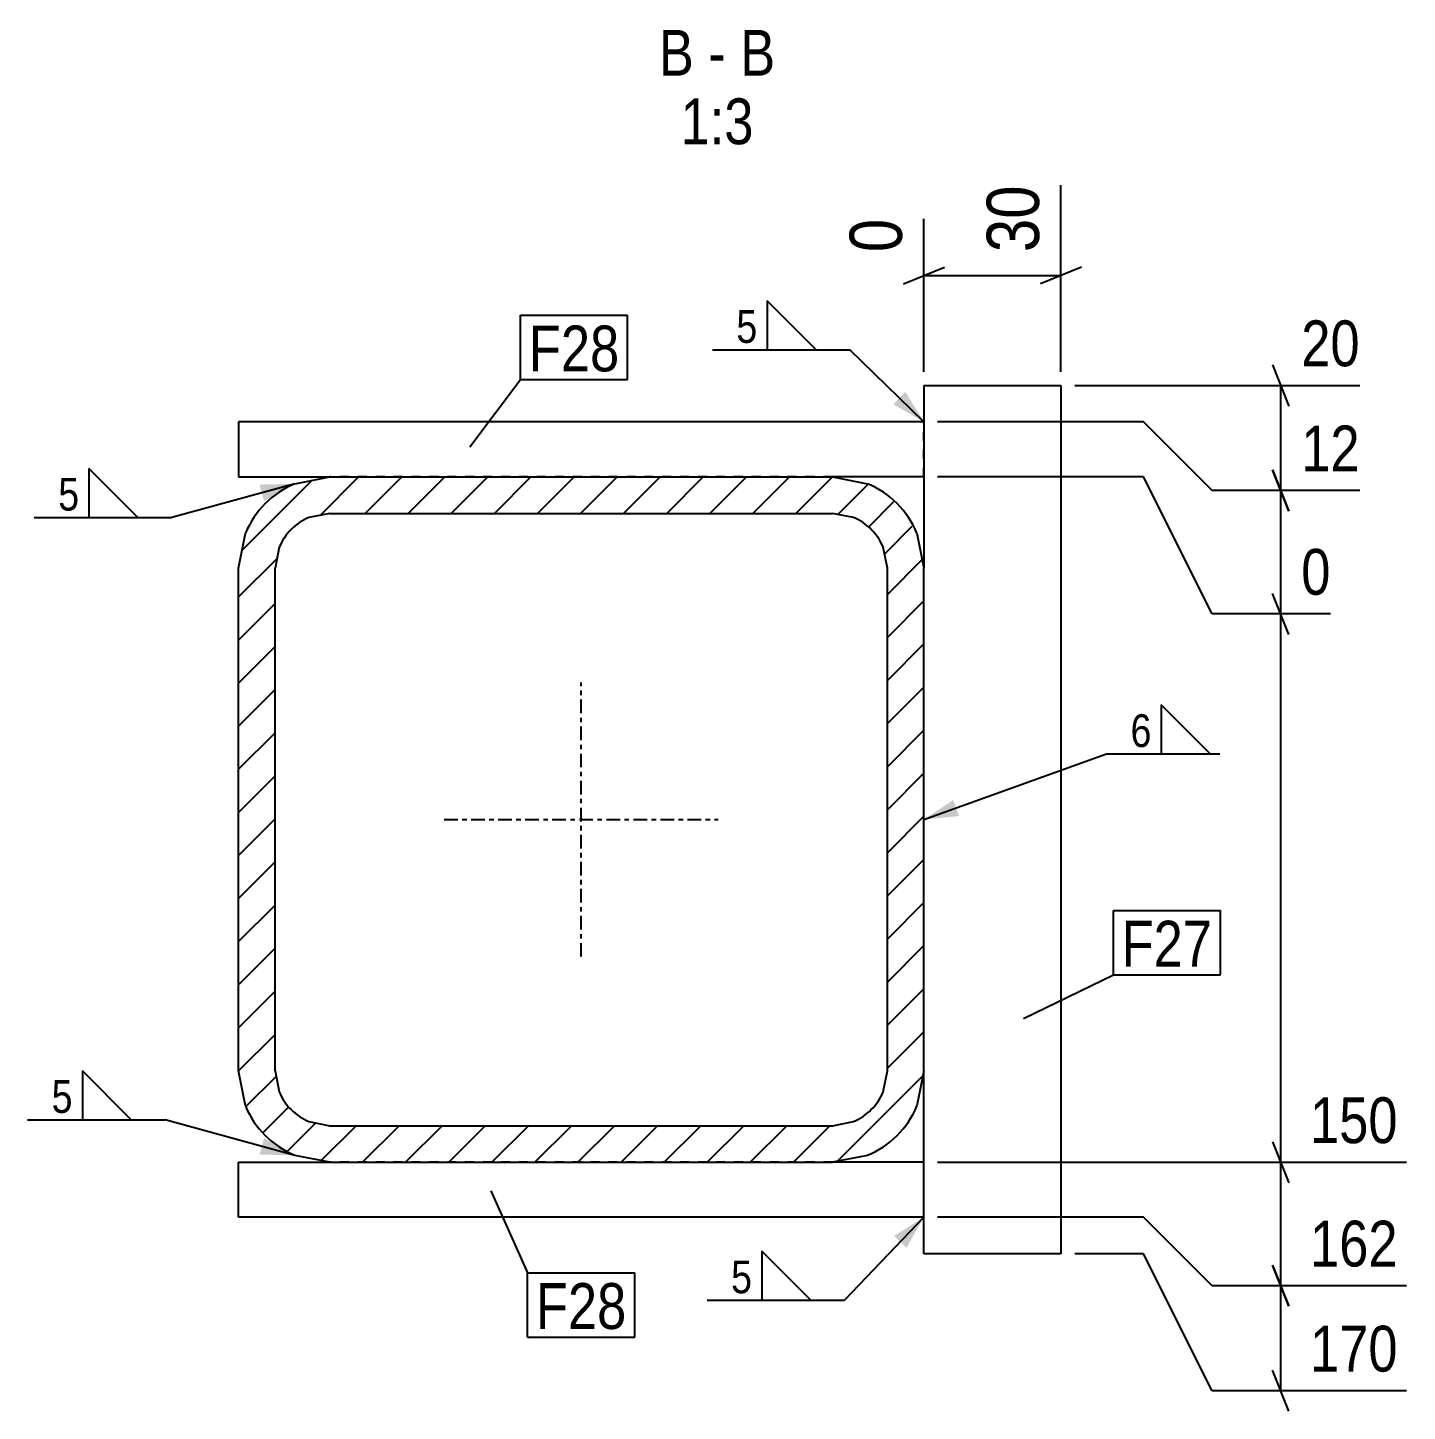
# Model space of a CAD drawing. Header units: millimetres. Extents: x 26 to 43146, y 6 to 1488.
# Drawn here: x 42843.9 to 43145.8, y 7.2 to 310 of the extents above; entities that cross this region are included whole.
import ezdxf

# ---------------------------------------------------------------- set-up
doc = ezdxf.new("R2010")
doc.units = ezdxf.units.MM
doc.linetypes.add('DXK_LINE_DOT2', pattern=[3.9198, 1.9599, -1.9599])
doc.linetypes.add('DXK_LINE_DOT3', pattern=[5.9187, 2.979, -0.9799, 0.9799, -0.9799])
for name, color, linetype in [('MÅLSÆTNING', 7, 'Continuous'), ('STÅL', 7, 'Continuous'), ('TEKST', 7, 'Continuous')]:
    doc.layers.add(name, color=color, linetype=linetype)
doc.styles.add('Arial Narrow', font='ARIALN.TTF', dxfattribs={"height": 0.2})

msp = doc.modelspace()

# ---------------------------------------------------------------- hatches: boundary and pattern name
at = {"layer": 'STÅL', "linetype": 'Continuous'}
h = msp.add_hatch(dxfattribs=at)
h.set_pattern_fill('', scale=2.1, style=0, pattern_type=0)
h.set_pattern_definition([(45, (42890.038, 81.697), (-4.71463, 4.71463), [])])
h.paths.add_polyline_path([(42890.04, 191.7), (42890.04, 81.7), (42891.56, 74.04), (42895.9, 67.55), (42902.38, 63.22), (42910.04, 61.7), (43020.04, 61.7), (43027.69, 63.22), (43034.18, 67.55), (43038.52, 74.04), (43040.04, 81.7), (43040.04, 191.7), (43038.52, 199.35), (43034.18, 205.84), (43027.69, 210.17), (43020.04, 211.7), (42910.04, 211.7), (42902.38, 210.17), (42895.9, 205.84), (42891.56, 199.35)])
h.paths.add_polyline_path([(42901.55, 200.18), (42905.45, 202.78), (42910.04, 203.7), (43020.04, 203.7), (43024.63, 202.78), (43028.52, 200.18), (43031.12, 196.29), (43032.04, 191.7), (43032.04, 81.7), (43031.12, 77.1), (43028.52, 73.21), (43024.63, 70.61), (43020.04, 69.7), (42910.04, 69.7), (42905.45, 70.61), (42901.55, 73.21), (42898.95, 77.1), (42898.04, 81.7), (42898.04, 191.7), (42898.95, 196.29)])
at = {"layer": 'TEKST', "linetype": 'Continuous'}
for points in [[(43035.98, 230.28), (43040.04, 223.7), (43033.36, 227.59)], [(42894.65, 210.01), (42902.38, 210.17), (42895.64, 206.39)], [(43047.73, 137.47), (43040.04, 136.7), (43046.46, 141)], [(42895.65, 67.01), (42902.38, 63.22), (42894.66, 63.39)], [(43033.5, 45.57), (43040.04, 49.69), (43036.21, 42.98)]]:
    msp.add_hatch(color=3, dxfattribs=at).paths.add_polyline_path(points)

# ---------------------------------------------------------------- linework, layer by layer
at = {"layer": 'MÅLSÆTNING', "color": 7, "linetype": 'Continuous'}
for p, q in [((43070.04, 234.7), (43070.04, 275.49)), ((43040.04, 234.7), (43040.04, 268.18)), ((43035.54, 253.97), (43044.54, 257.57)), ((43074.54, 257.57), (43065.54, 253.97)), ((43040.04, 255.77), (43070.04, 255.77)), ((43116.33, 236.2), (43119.93, 227.2)), ((43073.04, 231.7), (43135.43, 231.7)), ((43118.13, 208.7), (43118.13, 231.7)), ((43088.13, 223.7), (43043.04, 223.7)), ((43088.13, 223.7), (43043.04, 223.7)), ((43103.13, 208.7), (43088.13, 223.7)), ((43103.13, 208.7), (43088.13, 223.7)), ((43119.93, 204.2), (43116.33, 213.2)), ((43116.33, 213.2), (43119.93, 204.2)), ((43088.13, 211.7), (43043.04, 211.7)), ((43088.13, 211.7), (43043.04, 211.7)), ((43103.13, 181.7), (43088.13, 211.7)), ((43103.13, 181.7), (43088.13, 211.7)), ((43135.43, 208.7), (43103.13, 208.7)), ((43135.43, 208.7), (43103.13, 208.7)), ((43118.13, 181.7), (43118.13, 208.7)), ((43119.93, 177.2), (43116.33, 186.2)), ((43129.03, 181.7), (43103.13, 181.7)), ((43129.03, 181.7), (43103.13, 181.7)), ((43118.13, 61.69), (43118.13, 181.7)), ((43116.33, 66.19), (43119.93, 57.19)), ((43116.33, 66.19), (43119.93, 57.19)), ((43043.04, 61.69), (43145.65, 61.69)), ((43043.04, 61.69), (43145.65, 61.69)), ((43118.13, 34.69), (43118.13, 61.69)), ((43088.13, 49.69), (43043.04, 49.69)), ((43088.13, 49.69), (43043.04, 49.69)), ((43103.13, 34.69), (43088.13, 49.69)), ((43103.13, 34.69), (43088.13, 49.69)), ((43088.13, 41.7), (43073.04, 41.7)), ((43103.13, 11.7), (43088.13, 41.7)), ((43116.33, 39.19), (43119.93, 30.19)), ((43119.93, 30.19), (43116.33, 39.19)), ((43145.65, 34.69), (43103.13, 34.69)), ((43145.65, 34.69), (43103.13, 34.69)), ((43118.13, 11.7), (43118.13, 34.69)), ((43119.93, 7.2), (43116.33, 16.2)), ((43145.65, 11.7), (43103.13, 11.7))]:
    msp.add_line(p, q, dxfattribs=at)
at = {"layer": 'STÅL', "color": 2, "linetype": 'Continuous'}
for p, q in [((43040.04, 231.7), (43040.04, 191.7)), ((43040.04, 231.7), (43070.04, 231.7)), ((43070.04, 231.7), (43070.04, 41.7)), ((43040.04, 223.7), (42890.04, 223.7)), ((42890.04, 223.7), (42890.04, 211.7)), ((42890.04, 211.7), (42910.05, 211.7)), ((42902.38, 210.17), (42910.04, 211.7)), ((42910.04, 211.7), (43020.04, 211.7)), ((43040.04, 211.7), (43020.02, 211.7)), ((43020.04, 211.7), (43027.69, 210.17)), ((42910.04, 203.7), (42905.45, 202.78)), ((42910.04, 203.7), (43020.04, 203.7)), ((43024.63, 202.78), (43020.04, 203.7)), ((42890.04, 191.7), (42891.56, 199.35)), ((43038.52, 199.35), (43040.04, 191.7)), ((42898.95, 196.29), (42898.04, 191.7)), ((43032.04, 191.7), (43031.12, 196.29)), ((42890.04, 81.7), (42890.04, 191.7)), ((42898.04, 81.7), (42898.04, 191.7)), ((43032.04, 81.7), (43032.04, 191.7)), ((43040.04, 81.7), (43040.04, 191.7)), ((42891.56, 74.04), (42890.04, 81.7)), ((42898.04, 81.7), (42898.95, 77.1)), ((43031.12, 77.1), (43032.04, 81.7)), ((43040.04, 81.7), (43038.52, 74.04)), ((43040.04, 41.7), (43040.04, 81.7)), ((42905.45, 70.61), (42910.04, 69.7)), ((42910.04, 69.7), (43020.04, 69.7)), ((43020.04, 69.7), (43024.63, 70.61)), ((42890.04, 49.69), (42890.04, 61.69)), ((42890.04, 61.69), (42910.05, 61.69)), ((42910.04, 61.7), (42902.38, 63.22)), ((42910.04, 61.7), (43020.04, 61.7)), ((43040.04, 61.69), (43020.02, 61.69)), ((43027.69, 63.22), (43020.04, 61.7)), ((43040.04, 49.69), (42890.04, 49.69)), ((43070.04, 41.7), (43040.04, 41.7))]:
    msp.add_line(p, q, dxfattribs=at)
at = {"layer": 'STÅL', "color": 7, "linetype": 'DXK_LINE_DOT2'}
for p, q in [((43040.04, 211.7), (43040.04, 223.7)), ((43020.02, 211.7), (42910.05, 211.7)), ((43040.04, 81.7), (43040.04, 191.7)), ((43020.02, 61.69), (42910.05, 61.69)), ((43040.04, 49.69), (43040.04, 61.69))]:
    msp.add_line(p, q, dxfattribs=at)
at = {"layer": 'STÅL', "color": 7, "linetype": 'DXK_LINE_DOT3'}
for p, q in [((42965.04, 106.7), (42965.04, 166.7)), ((42935.04, 136.7), (42995.04, 136.7))]:
    msp.add_line(p, q, dxfattribs=at)
at = {"layer": 'STÅL', "color": 2, "linetype": 'Continuous'}
for centre, radius, start, end in [((42910.04, 191.7), 20, 112.5, 157.5), ((43020.04, 191.7), 20, 22.5, 67.5), ((42910.04, 191.7), 12, 112.5, 157.5), ((43020.04, 191.7), 12, 22.5, 67.5), ((42910.04, 81.7), 12, 202.5, 247.5), ((43020.04, 81.7), 12, 292.5, 337.5), ((42910.04, 81.7), 20, 202.5, 247.5), ((43020.04, 81.7), 20, 292.5, 337.5)]:
    msp.add_arc(centre, radius, start, end, dxfattribs=at)
at = {"layer": 'TEKST', "color": 3, "linetype": 'Continuous'}
for p, q in [((43016.43, 239.52), (43005.71, 250.23)), ((43005.71, 250.23), (43005.71, 239.52)), ((43005.71, 239.52), (43016.43, 239.52)), ((43040.04, 223.7), (43023.82, 239.52)), ((42868.02, 202.82), (42857.3, 213.53)), ((42857.3, 213.53), (42857.3, 202.82)), ((42902.38, 210.17), (42875.41, 202.82)), ((42857.3, 202.82), (42868.02, 202.82)), ((43102.7, 151.08), (43091.98, 161.8)), ((43091.98, 161.8), (43091.98, 151.08)), ((43040.04, 136.7), (43080.02, 151.08)), ((43091.98, 151.08), (43102.7, 151.08)), ((42866.57, 71.01), (42855.86, 81.72)), ((42855.86, 81.72), (42855.86, 71.01)), ((42855.86, 71.01), (42866.57, 71.01)), ((42902.38, 63.22), (42873.96, 71.01)), ((43040.04, 49.69), (43022.67, 31.54)), ((43015.28, 31.54), (43004.56, 42.25)), ((43004.56, 42.25), (43004.56, 31.54)), ((43004.56, 31.54), (43015.28, 31.54))]:
    msp.add_line(p, q, dxfattribs=at)
at = {"layer": 'TEKST', "color": 7, "linetype": 'Continuous'}
for p, q in [((42951.78, 247.08), (42975.2, 247.08)), ((42951.78, 232.98), (42951.78, 247.08)), ((42975.2, 232.98), (42975.2, 247.08)), ((42940.63, 218.26), (42951.78, 232.98)), ((42951.78, 232.98), (42975.2, 232.98)), ((43081.5, 116.82), (43104.93, 116.82)), ((43081.5, 102.72), (43081.5, 116.82)), ((43104.93, 102.72), (43104.93, 116.82)), ((43061.83, 93.16), (43081.5, 102.72)), ((43081.5, 102.72), (43104.93, 102.72)), ((42945.29, 55.43), (42953.32, 37.53)), ((42953.32, 37.53), (42976.74, 37.53)), ((42953.32, 23.43), (42953.32, 37.53)), ((42976.74, 23.43), (42976.74, 37.53)), ((42953.32, 23.43), (42976.74, 23.43))]:
    msp.add_line(p, q, dxfattribs=at)

# ---------------------------------------------------------------- wipeouts: each hides what was drawn before it
at = {"color": 0, "linetype": 'Continuous'}
for points, layer in [([(43145.84, 63.79), (43145.84, 78.49), (43122.45, 78.49), (43122.45, 63.79)], 'MÅLSÆTNING'), ([(43145.84, 36.79), (43145.84, 51.49), (43122.45, 51.49), (43122.45, 36.79)], 'MÅLSÆTNING'), ([(43145.84, 13.8), (43145.84, 28.5), (43122.45, 28.5), (43122.45, 13.8)], 'MÅLSÆTNING'), ([(42989.71, 299.49), (42989.71, 309.99), (42982.04, 309.99), (42982.04, 299.49)], 'TEKST'), ([(42996.69, 299.49), (42996.69, 309.99), (42992.86, 309.99), (42992.86, 299.49)], 'TEKST'), ([(43007.51, 299.49), (43007.51, 309.99), (42999.84, 309.99), (42999.84, 299.49)], 'TEKST'), ([(43002.77, 284.49), (43002.77, 294.99), (42986.78, 294.99), (42986.78, 284.49)], 'TEKST')]:
    msp.add_wipeout(points, dxfattribs=at).dxf.layer = layer
at = {"color": 0}
for points in [[(43004.17, 240.42), (43004.17, 249.12), (42998.4, 249.12), (42998.4, 240.42)], [(42973.4, 234.78), (42973.4, 245.28), (42953.58, 245.28), (42953.58, 234.78)], [(42855.76, 203.72), (42855.76, 212.42), (42849.99, 212.42), (42849.99, 203.72)], [(43090.44, 151.98), (43090.44, 160.68), (43084.67, 160.68), (43084.67, 151.98)], [(43103.13, 104.52), (43103.13, 115.02), (43083.3, 115.02), (43083.3, 104.52)], [(42854.31, 71.91), (42854.31, 80.61), (42848.54, 80.61), (42848.54, 71.91)], [(43003.02, 32.44), (43003.02, 41.14), (42997.25, 41.14), (42997.25, 32.44)], [(42974.94, 25.23), (42974.94, 35.73), (42955.12, 35.73), (42955.12, 25.23)]]:
    msp.add_wipeout(points, dxfattribs=at).dxf.layer = 'TEKST'

# ---------------------------------------------------------------- next in the draw order: linework, layer by layer
at = {"layer": 'TEKST', "color": 3, "linetype": 'Continuous'}
for p, q in [((42993.75, 239.52), (43023.82, 239.52)), ((42845.34, 202.82), (42875.41, 202.82)), ((43080.02, 151.08), (43104.84, 151.08)), ((42843.89, 71.01), (42873.96, 71.01)), ((42992.6, 31.54), (43022.67, 31.54))]:
    msp.add_line(p, q, dxfattribs=at)

# ---------------------------------------------------------------- next in the draw order: texts
at = {"layer": 'MÅLSÆTNING', "color": 3, "linetype": 'Continuous', "style": 'Arial Narrow'}
for s, p in [('150', (43124.55, 65.89)), ('162', (43124.55, 38.89)), ('170', (43124.55, 15.9))]:
    msp.add_text(s, height=10.021, dxfattribs=at).set_placement(p)
at = {"layer": 'TEKST', "color": 3, "linetype": 'Continuous', "style": 'Arial Narrow'}
for s, height, p in [('B', 10.02, (42982.04, 299.49)), ('B', 10.02, (42999.84, 299.49)), ('-', 10.02, (42992.86, 299.49)), ('1:3', 10.021, (42986.78, 284.49))]:
    msp.add_text(s, height=height, dxfattribs=at).set_placement(p)
at = {"layer": 'TEKST', "color": 3, "style": 'Arial Narrow'}
for s, p in [('5', (42999, 241.02)), ('5', (42850.59, 204.32)), ('6', (43085.27, 152.58)), ('5', (42849.14, 72.51)), ('5', (42997.85, 33.04))]:
    msp.add_text(s, height=7.16, dxfattribs=at).set_placement(p)

# ---------------------------------------------------------------- next in the draw order: wipeouts: each hides what was drawn before it
at = {"color": 0, "linetype": 'Continuous'}
for points in [[(43067.64, 277.89), (43050.84, 277.89), (43050.84, 258.47), (43067.64, 258.47)], [(43037.64, 270.58), (43020.84, 270.58), (43020.84, 258.47), (43037.64, 258.47)], [(43137.53, 233.8), (43137.53, 248.5), (43120.53, 248.5), (43120.53, 233.8)], [(43137.53, 210.8), (43137.53, 225.5), (43120.53, 225.5), (43120.53, 210.8)], [(43131.13, 183.8), (43131.13, 198.5), (43120.53, 198.5), (43120.53, 183.8)]]:
    msp.add_wipeout(points, dxfattribs=at).dxf.layer = 'MÅLSÆTNING'
at = {"color": 0}
for points in [[(42973.4, 234.78), (42973.4, 245.28), (42953.58, 245.28), (42953.58, 234.78)], [(43103.13, 104.52), (43103.13, 115.02), (43083.3, 115.02), (43083.3, 104.52)], [(42974.94, 25.23), (42974.94, 35.73), (42955.12, 35.73), (42955.12, 25.23)]]:
    msp.add_wipeout(points, dxfattribs=at).dxf.layer = 'TEKST'

# ---------------------------------------------------------------- next in the draw order: linework, layer by layer
at = {"layer": 'MÅLSÆTNING', "color": 7, "linetype": 'Continuous'}
msp.add_line((43119.93, 177.2), (43116.33, 186.2), dxfattribs=at)

# ---------------------------------------------------------------- next in the draw order: texts
at = {"layer": 'MÅLSÆTNING', "color": 3, "linetype": 'Continuous', "style": 'Arial Narrow'}
for s, height, p in [('30', 11.453, (43065.24, 260.87)), ('0', 11.45, (43035.24, 260.87))]:
    msp.add_text(s, height=height, rotation=90.0002, dxfattribs=at).set_placement(p)
for s, height, p in [('20', 10.021, (43122.63, 235.9)), ('12', 10.021, (43122.63, 212.9)), ('0', 10.02, (43122.63, 185.9))]:
    msp.add_text(s, height=height, dxfattribs=at).set_placement(p)
at = {"layer": 'TEKST', "color": 3, "style": 'Arial Narrow'}
for s, p in [('F28', (42953.58, 234.78)), ('F27', (43083.3, 104.52)), ('F28', (42955.12, 25.23))]:
    msp.add_text(s, height=10.021, dxfattribs=at).set_placement(p)

doc.saveas('drawing.dxf')
